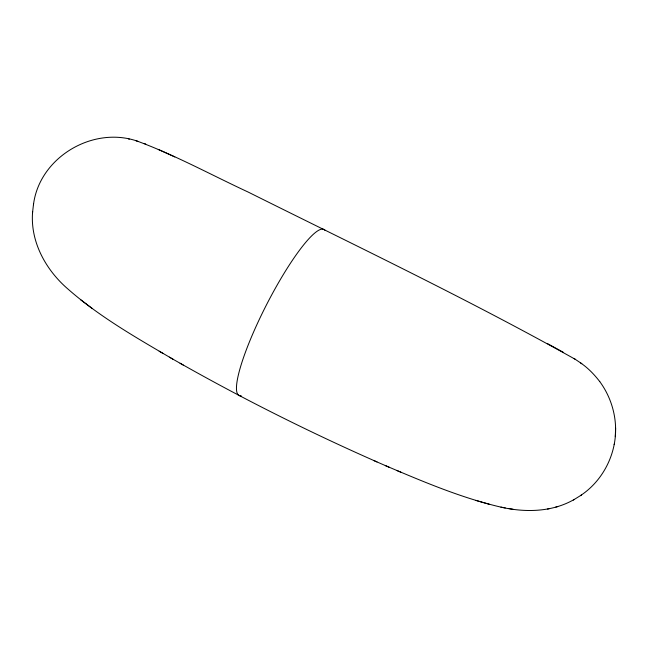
<?xml version="1.0" encoding="UTF-8"?>
<svg xmlns="http://www.w3.org/2000/svg" width="648" height="648" viewBox="0 0 648 648"><rect width="100%" height="100%" fill="white"/><g stroke="black" fill="none" stroke-linecap="round" stroke-linejoin="round"><path stroke-width="0.97" d="M32.651 211.548C29.946 241.404 45.741 269.908 67.862 288.959C99.638 316.937 136.744 337.956 173.105 359.284M615.284 436.655L615.6 428.215C615.284 411.415 609.574 394.867 599.594 381.364M615.6 428.215C616.151 454.734 602.624 481.051 580.414 495.647M614.191 444.601L614.223 444.172M33.469 204.679C39.35 157.569 92.413 125.866 136.987 141.021C175.3 155.147 211.272 174.928 248.257 192.108C357.866 246.75 468.561 299.611 575.465 359.421M32.53 212.674L33.583 203.634M385.285 465.564C422.974 481.585 460.93 497.786 500.936 507.133C525.317 512.681 552.29 512.204 574.403 499.357M573.31 500.054L581.459 494.999M555.854 507.02L557.709 506.598M547.568 509.045L549.472 508.607M508.729 508.518L513.111 509.312M500.936 507.133L505.254 507.919M136.088 140.802L138.518 141.564M128.482 138.939L129.333 139.15M475.818 500.378L482.395 502.289M482.817 502.394L489.548 504.346M144.196 143.524L145.751 144.067M169.412 357.161C236.682 395.717 306.042 430.661 376.998 461.927M396.681 470.424L400.966 472.27M373.499 460.42L389.189 467.249M158.282 149.421L174.782 156.938M563.136 352.18L547.349 343.529M159.181 351.232L163.215 353.557M180.055 363.22L183.392 365.148M580.422 362.807C587.914 367.861 594.273 374.455 599.756 381.599M574.079 358.514L581.791 363.706M80.603 299.732L86.281 303.993M86.524 304.22L92.073 308.375M241.226 395.807A93.255 16.864 -62.9 0 1 265.85 306.075A93.255 16.864 -62.9 0 1 325.126 230.396"/></g></svg>
